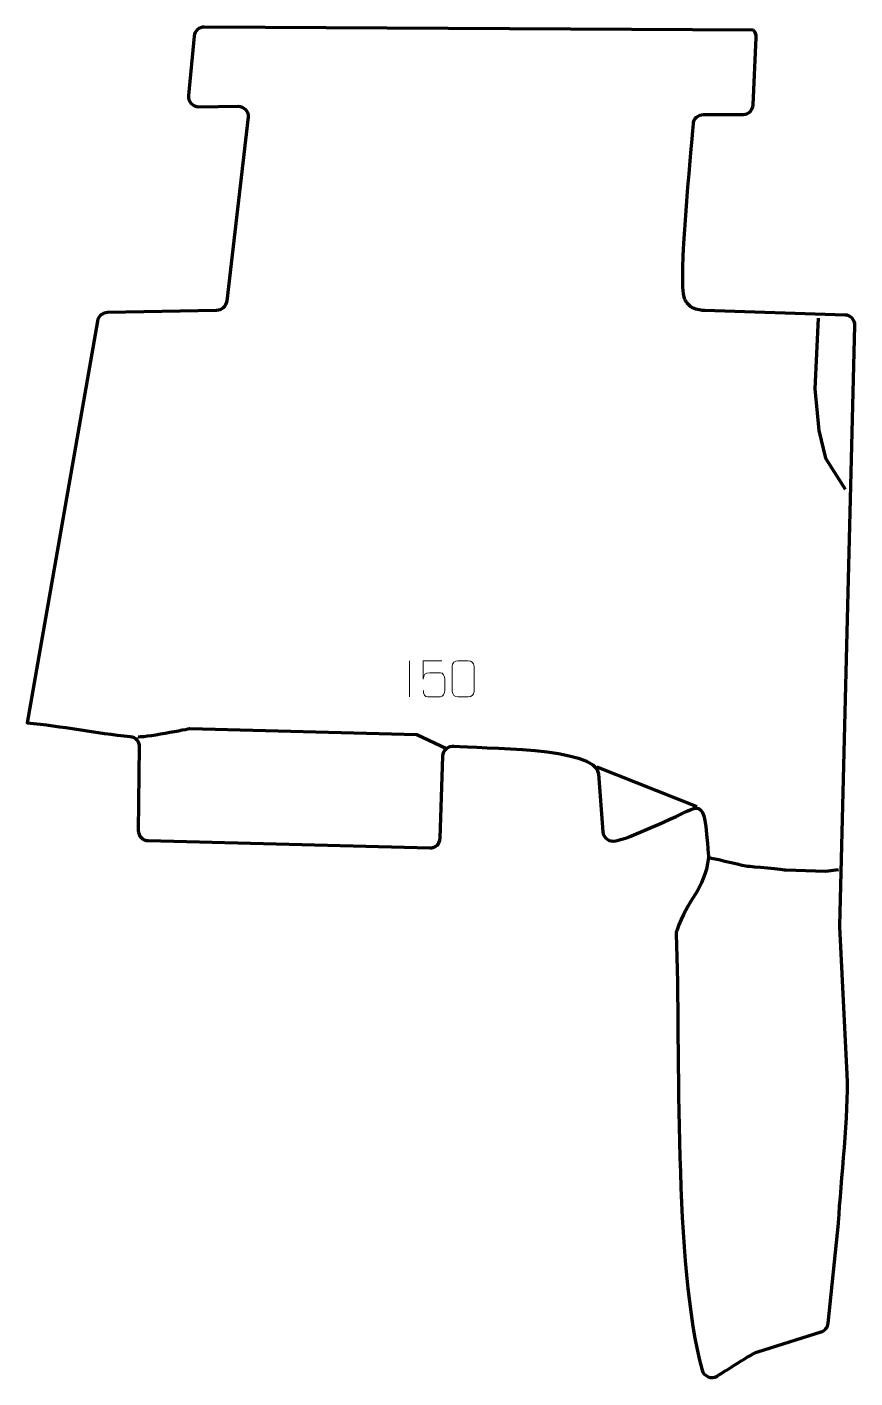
# Model space of a CAD drawing. Header units: millimetres. Extents: x -2287 to 1877, y 154 to 1083.
# Drawn here: x -2287 to -1717, y 154 to 1083 of the extents above; entities outside this region: 1.
import ezdxf

# ---------------------------------------------------------------- set-up
doc = ezdxf.new("R2010")
doc.units = ezdxf.units.MM
doc.header["$MEASUREMENT"] = 0
doc.layers.add('layer 1', color=7, linetype='Continuous')
doc.layers.add('layer 2', color=7, linetype='Continuous')

msp = doc.modelspace()

# ---------------------------------------------------------------- linework, layer by layer
at = {"layer": 'layer 1', "color": 230, "lineweight": 200}
msp.add_open_spline([(-1786.6292, 1081.0583), (-1785.2589, 1079.6239), (-1784.6074, 1077.885), (-1784.698, 1075.9033), (-1784.698, 1075.9033), (-1784.698, 1075.9033), (-1786.8099, 1029.6977), (-1786.8099, 1029.6977), (-1786.8099, 1029.6977), (-1786.9808, 1025.9583), (-1790.0592, 1023.0173), (-1793.8026, 1023.0173), (-1793.8026, 1023.0173), (-1793.8026, 1023.0173), (-1821.0152, 1023.0173), (-1821.0152, 1023.0173), (-1821.0152, 1023.0173), (-1824.6996, 1023.0173), (-1827.7416, 1020.1802), (-1827.9982, 1016.5048), (-1827.9982, 1016.5048), (-1829.3939, 996.5113), (-1838.647, 908.8908), (-1834.026, 896.3471), (-1834.026, 896.3471), (-1833.41, 894.6751), (-1831.4756, 891.6991), (-1828.6091, 890.0795), (-1828.6091, 890.0795), (-1825.7428, 888.4599), (-1821.9439, 888.196), (-1820.1384, 888.1379), (-1820.1384, 888.1379), (-1820.1384, 888.1379), (-1723.577, 885.023), (-1723.577, 885.023), (-1723.577, 885.023), (-1719.7409, 884.8992), (-1716.7083, 881.6874), (-1716.8049, 877.8505), (-1716.8049, 877.8505), (-1716.8049, 877.8505), (-1727.2065, 464.6898), (-1727.2065, 464.6898), (-1727.2065, 464.6898), (-1727.2111, 464.5065), (-1727.2092, 464.3501), (-1727.2001, 464.167), (-1727.2001, 464.167), (-1727.2001, 464.167), (-1722.1518, 362.3589), (-1722.1518, 362.3589), (-1722.1518, 362.3589), (-1720.8252, 335.5948), (-1726.3739, 289.2824), (-1728.0507, 260.5381), (-1728.0507, 260.5381), (-1728.0571, 260.4283), (-1728.0646, 260.3349), (-1728.0759, 260.2255), (-1728.0759, 260.2255), (-1728.0759, 260.2255), (-1735.2057, 191.3049), (-1735.2057, 191.3049), (-1735.2057, 191.3049), (-1735.4998, 188.4623), (-1737.35, 186.1986), (-1740.0773, 185.3449), (-1740.0773, 185.3449), (-1740.0773, 185.3449), (-1783.555, 171.7344), (-1783.555, 171.7344), (-1783.555, 171.7344), (-1788.0757, 170.3194), (-1806.2009, 158.269), (-1811.6206, 154.99), (-1811.6206, 154.99), (-1813.5544, 153.82), (-1815.7177, 153.6385), (-1817.8194, 154.47), (-1817.8194, 154.47), (-1819.921, 155.3015), (-1821.3746, 156.914), (-1821.9845, 159.0903), (-1821.9845, 159.0903), (-1841.8501, 229.983), (-1836.9087, 378.8127), (-1839.7745, 458.9312), (-1839.7745, 458.9312), (-1839.8059, 459.8081), (-1839.6973, 460.5626), (-1839.4198, 461.395), (-1839.4198, 461.395), (-1831.7734, 484.3342), (-1820.5504, 488.2989), (-1817.5531, 511.7797), (-1817.5531, 511.7797), (-1817.4353, 512.7026), (-1817.646, 513.4845), (-1817.7181, 514.4121), (-1817.7181, 514.4121), (-1820.9921, 556.4823), (-1821.2148, 547.7859), (-1849.0275, 535.8676), (-1849.0275, 535.8676), (-1849.0275, 535.8676), (-1872.2938, 525.8945), (-1872.2938, 525.8945), (-1872.2938, 525.8945), (-1872.6017, 525.7626), (-1872.8722, 525.6679), (-1873.1952, 525.5791), (-1873.1952, 525.5791), (-1873.1952, 525.5791), (-1881.4667, 523.3045), (-1881.4667, 523.3045), (-1881.4667, 523.3045), (-1883.5544, 522.7304), (-1885.5846, 523.0845), (-1887.3546, 524.3316), (-1887.3546, 524.3316), (-1889.1246, 525.5787), (-1890.1413, 527.3713), (-1890.3032, 529.5304), (-1890.3032, 529.5304), (-1890.3032, 529.5304), (-1893.2947, 569.4172), (-1893.2947, 569.4172), (-1893.2947, 569.4172), (-1894.7, 588.1687), (-1975.3976, 586.7446), (-1992.5977, 588.3242), (-1992.5977, 588.3242), (-1994.6194, 588.5099), (-1996.4388, 588.0001), (-1997.9771, 586.6752), (-1997.9771, 586.6752), (-1999.5154, 585.3503), (-2000.3389, 583.6287), (-2000.4051, 581.5995), (-2000.4051, 581.5995), (-2000.4051, 581.5995), (-2002.2462, 525.1394), (-2002.2462, 525.1394), (-2002.2462, 525.1394), (-2002.3713, 521.3022), (-2005.5864, 518.2701), (-2009.4244, 518.3699), (-2009.4244, 518.3699), (-2009.4244, 518.3699), (-2203.3124, 523.412), (-2203.3124, 523.412), (-2203.3124, 523.412), (-2207.1026, 523.5106), (-2210.1721, 526.6182), (-2210.1304, 530.4096), (-2210.1304, 530.4096), (-2210.1304, 530.4096), (-2209.4954, 588.1064), (-2209.4954, 588.1064), (-2209.4954, 588.1064), (-2209.4563, 591.6565), (-2212.0926, 594.7233), (-2215.6272, 595.0524), (-2215.6272, 595.0524), (-2239.454, 597.2707), (-2262.741, 602.3587), (-2286.7414, 604.3908), (-2286.7414, 604.3908), (-2286.7414, 604.3908), (-2238.2562, 880.9192), (-2238.2562, 880.9192), (-2238.2562, 880.9192), (-2237.6569, 884.3374), (-2234.7144, 886.6409), (-2231.2447, 886.7094), (-2231.2447, 886.7094), (-2231.2447, 886.7094), (-2156.3566, 888.1881), (-2156.3566, 888.1881), (-2156.3566, 888.1881), (-2152.6638, 888.261), (-2149.6932, 890.9408), (-2149.2638, 894.6092), (-2149.2638, 894.6092), (-2149.2638, 894.6092), (-2134.4517, 1021.1536), (-2134.4517, 1021.1536), (-2134.4517, 1021.1536), (-2134.2158, 1023.1689), (-2134.9034, 1024.9796), (-2136.2777, 1026.4725), (-2136.2777, 1026.4725), (-2137.652, 1027.9654), (-2139.3987, 1028.7551), (-2141.4277, 1028.7315), (-2141.4277, 1028.7315), (-2141.4277, 1028.7315), (-2168.5698, 1028.4141), (-2168.5698, 1028.4141), (-2168.5698, 1028.4141), (-2170.6131, 1028.3903), (-2172.3722, 1029.1918), (-2173.7474, 1030.7032), (-2173.7474, 1030.7032), (-2175.1226, 1032.2146), (-2175.7311, 1034.0389), (-2175.5387, 1036.0733), (-2175.5387, 1036.0733), (-2175.5387, 1036.0733), (-2171.6784, 1076.8821), (-2171.6784, 1076.8821), (-2171.6784, 1076.8821), (-2171.3371, 1080.49), (-2168.3335, 1083.2229), (-2164.7095, 1083.2229), (-2164.7095, 1083.2229), (-2164.7095, 1083.2229), (-1786.6292, 1081.0583), (-1786.6292, 1081.0583)], degree=3, knots=[0, 0, 0, 0, 0.01785714, 0.01785714, 0.01785714, 0.01785714, 0.03571429, 0.03571429, 0.03571429, 0.03571429, 0.05357143, 0.05357143, 0.05357143, 0.05357143, 0.07142857, 0.07142857, 0.07142857, 0.07142857, 0.08928571, 0.08928571, 0.08928571, 0.08928571, 0.10714286, 0.10714286, 0.10714286, 0.10714286, 0.125, 0.125, 0.125, 0.125, 0.14285714, 0.14285714, 0.14285714, 0.14285714, 0.16071429, 0.16071429, 0.16071429, 0.16071429, 0.17857143, 0.17857143, 0.17857143, 0.17857143, 0.19642857, 0.19642857, 0.19642857, 0.19642857, 0.21428571, 0.21428571, 0.21428571, 0.21428571, 0.23214286, 0.23214286, 0.23214286, 0.23214286, 0.25, 0.25, 0.25, 0.25, 0.26785714, 0.26785714, 0.26785714, 0.26785714, 0.28571429, 0.28571429, 0.28571429, 0.28571429, 0.30357143, 0.30357143, 0.30357143, 0.30357143, 0.32142857, 0.32142857, 0.32142857, 0.32142857, 0.33928571, 0.33928571, 0.33928571, 0.33928571, 0.35714286, 0.35714286, 0.35714286, 0.35714286, 0.375, 0.375, 0.375, 0.375, 0.39285714, 0.39285714, 0.39285714, 0.39285714, 0.41071429, 0.41071429, 0.41071429, 0.41071429, 0.42857143, 0.42857143, 0.42857143, 0.42857143, 0.44642857, 0.44642857, 0.44642857, 0.44642857, 0.46428571, 0.46428571, 0.46428571, 0.46428571, 0.48214286, 0.48214286, 0.48214286, 0.48214286, 0.5, 0.5, 0.5, 0.5, 0.51785714, 0.51785714, 0.51785714, 0.51785714, 0.53571429, 0.53571429, 0.53571429, 0.53571429, 0.55357143, 0.55357143, 0.55357143, 0.55357143, 0.57142857, 0.57142857, 0.57142857, 0.57142857, 0.58928571, 0.58928571, 0.58928571, 0.58928571, 0.60714286, 0.60714286, 0.60714286, 0.60714286, 0.625, 0.625, 0.625, 0.625, 0.64285714, 0.64285714, 0.64285714, 0.64285714, 0.66071429, 0.66071429, 0.66071429, 0.66071429, 0.67857143, 0.67857143, 0.67857143, 0.67857143, 0.69642857, 0.69642857, 0.69642857, 0.69642857, 0.71428571, 0.71428571, 0.71428571, 0.71428571, 0.73214286, 0.73214286, 0.73214286, 0.73214286, 0.75, 0.75, 0.75, 0.75, 0.76785714, 0.76785714, 0.76785714, 0.76785714, 0.78571429, 0.78571429, 0.78571429, 0.78571429, 0.80357143, 0.80357143, 0.80357143, 0.80357143, 0.82142857, 0.82142857, 0.82142857, 0.82142857, 0.83928571, 0.83928571, 0.83928571, 0.83928571, 0.85714286, 0.85714286, 0.85714286, 0.85714286, 0.875, 0.875, 0.875, 0.875, 0.89285714, 0.89285714, 0.89285714, 0.89285714, 0.91071429, 0.91071429, 0.91071429, 0.91071429, 0.92857143, 0.92857143, 0.92857143, 0.92857143, 0.94642857, 0.94642857, 0.94642857, 0.94642857, 0.96428571, 0.96428571, 0.96428571, 0.96428571, 1, 1, 1, 1], dxfattribs=at)
at = {"layer": 'layer 1', "color": 250, "lineweight": 9}
msp.add_open_spline([(-2023.4696, 647.2025), (-2023.4696, 647.2025), (-2023.4696, 622.2284), (-2023.4696, 622.2284)], degree=3, dxfattribs=at)
for points, knots in [([(-2001.0755, 647.1702), (-2001.0755, 647.1702), (-2013.9272, 647.1702), (-2013.9272, 647.1702), (-2013.9272, 647.1702), (-2013.9269, 642.9396), (-2013.9269, 638.7087), (-2013.9272, 634.4775), (-2013.9272, 634.4775), (-2013.9275, 637.7876), (-2012.2965, 638.8594), (-2009.4845, 638.9199), (-2009.4845, 638.9199), (-2007.0449, 638.9202), (-2004.6054, 638.9202), (-2002.1662, 638.9199), (-2002.1662, 638.9199), (-2000.5164, 638.9267), (-1999.0415, 636.5462), (-1999.013, 634.4775), (-1999.013, 634.4775), (-1999.0133, 631.8902), (-1999.0133, 629.3026), (-1999.013, 626.7149), (-1999.013, 626.7149), (-1998.9668, 624.7555), (-2000.4662, 622.3192), (-2002.0921, 622.2607), (-2002.0921, 622.2607), (-2004.0486, 622.261), (-2008.9436, 622.261), (-2010.9006, 622.2607), (-2010.9006, 622.2607), (-2012.7461, 622.2519), (-2013.8532, 624.2167), (-2013.874, 626.7678)], [0, 0, 0, 0, 0.1, 0.1, 0.1, 0.1, 0.2, 0.2, 0.2, 0.2, 0.3, 0.3, 0.3, 0.3, 0.4, 0.4, 0.4, 0.4, 0.5, 0.5, 0.5, 0.5, 0.6, 0.6, 0.6, 0.6, 0.7, 0.7, 0.7, 0.7, 0.8, 0.8, 0.8, 0.8, 1, 1, 1, 1]), ([(-1990.0503, 647.2147), (-1987.6842, 647.2147), (-1985.3177, 647.2147), (-1982.9512, 647.2147), (-1982.9512, 647.2147), (-1980.9707, 647.2503), (-1978.9447, 645.756), (-1978.9176, 643.3139), (-1978.9176, 643.3139), (-1978.918, 637.5565), (-1978.918, 631.7987), (-1978.9176, 626.0405), (-1978.9176, 626.0405), (-1979.0597, 623.7129), (-1980.7661, 622.2306), (-1982.9512, 622.2198), (-1982.9512, 622.2198), (-1985.3236, 622.2202), (-1987.696, 622.2202), (-1990.068, 622.2198), (-1990.068, 622.2198), (-1992.0265, 622.1142), (-1994.0329, 624.0021), (-1994.0215, 626.0231), (-1994.0215, 626.0231), (-1994.0211, 631.8037), (-1994.0211, 637.584), (-1994.0215, 643.3638), (-1994.0215, 643.3638), (-1994.0172, 645.5058), (-1992.2401, 647.2283), (-1990.0503, 647.2147)], [0, 0, 0, 0, 0.11111111, 0.11111111, 0.11111111, 0.11111111, 0.22222222, 0.22222222, 0.22222222, 0.22222222, 0.33333333, 0.33333333, 0.33333333, 0.33333333, 0.44444444, 0.44444444, 0.44444444, 0.44444444, 0.55555556, 0.55555556, 0.55555556, 0.55555556, 0.66666667, 0.66666667, 0.66666667, 0.66666667, 0.77777778, 0.77777778, 0.77777778, 0.77777778, 1, 1, 1, 1])]:
    msp.add_open_spline(points, degree=3, knots=knots, dxfattribs=at)
at = {"layer": 'layer 2', "color": 142, "lineweight": 200}
for points, knots in [([(-1742.1266, 882.9685), (-1742.1266, 882.9685), (-1744.2433, 834.2851), (-1744.2433, 834.2851), (-1744.2433, 834.2851), (-1744.2433, 834.2851), (-1741.7033, 805.4984), (-1741.7033, 805.4984), (-1741.7033, 805.4984), (-1741.7033, 805.4984), (-1737.0466, 786.4484), (-1737.0466, 786.4484), (-1737.0466, 786.4484), (-1737.0466, 786.4484), (-1723.4999, 765.2817), (-1723.4999, 765.2817)], [0, 0, 0, 0, 0.2, 0.2, 0.2, 0.2, 0.4, 0.4, 0.4, 0.4, 0.6, 0.6, 0.6, 0.6, 1, 1, 1, 1]), ([(-2210.5396, 595.0605), (-2207.9996, 593.7905), (-2174.5563, 600.5639), (-2174.5563, 600.5639), (-2174.5563, 600.5639), (-2174.5563, 600.5639), (-2018.3462, 596.3305), (-2018.3462, 596.3305), (-2018.3462, 596.3305), (-2018.3462, 596.3305), (-1997.9771, 586.6752), (-1997.9771, 586.6752)], [0, 0, 0, 0, 0.25, 0.25, 0.25, 0.25, 0.5, 0.5, 0.5, 0.5, 1, 1, 1, 1]), ([(-1817.5531, 511.7797), (-1810.3633, 510.4874), (-1791.9483, 505.8307), (-1790.6783, 505.8307), (-1790.6783, 505.8307), (-1789.4083, 505.8307), (-1764.2199, 503.2907), (-1764.2199, 503.2907), (-1764.2199, 503.2907), (-1764.2199, 503.2907), (-1736.9149, 502.444), (-1736.9149, 502.444), (-1736.9149, 502.444), (-1736.9149, 502.444), (-1728.0249, 503.5024), (-1728.0249, 503.5024)], [0, 0, 0, 0, 0.2, 0.2, 0.2, 0.2, 0.4, 0.4, 0.4, 0.4, 0.6, 0.6, 0.6, 0.6, 1, 1, 1, 1])]:
    msp.add_open_spline(points, degree=3, knots=knots, dxfattribs=at)
for points in [[(-1894.4349, 574.1457), (-1894.4349, 574.1457), (-1825.5347, 546.9694), (-1825.5347, 546.9694)], [(1820.8693, 378.5382), (1820.8693, 378.5382), (1876.7494, 388.9099), (1876.7494, 388.9099)]]:
    msp.add_open_spline(points, degree=3, dxfattribs=at)

doc.saveas('drawing.dxf')
